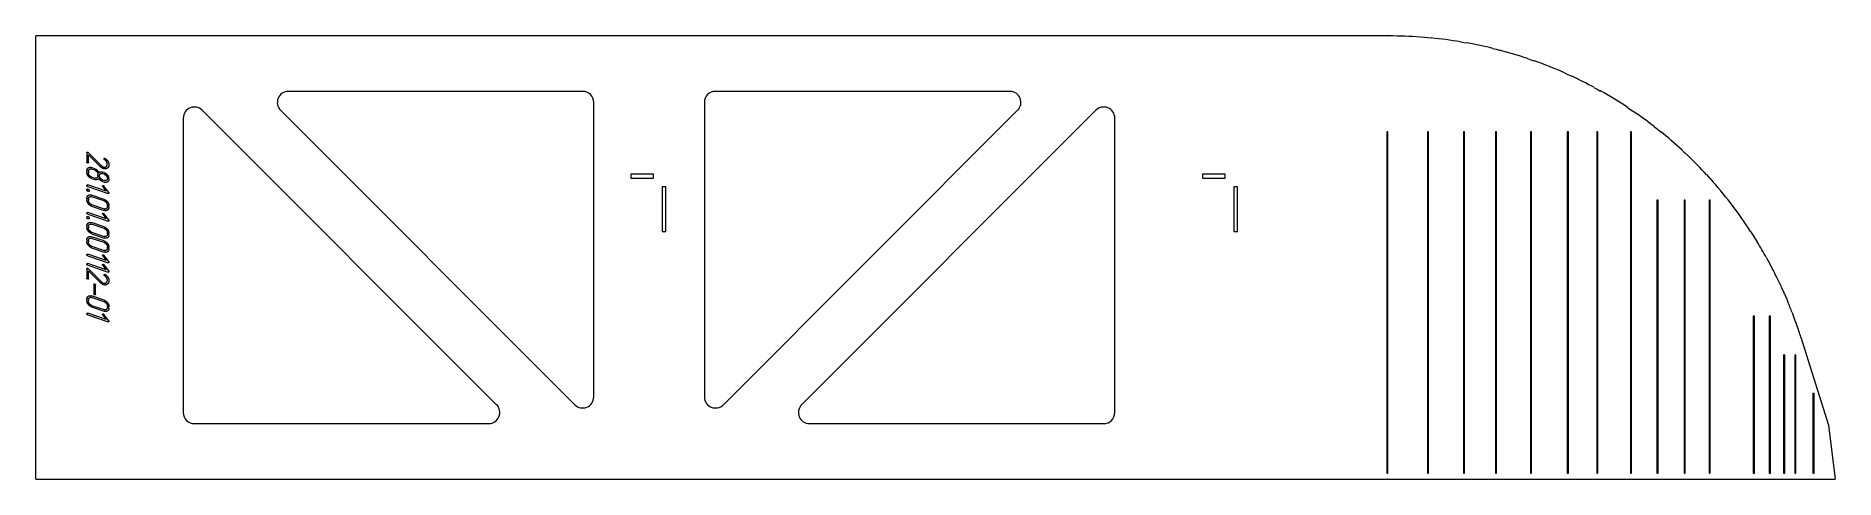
# Model space of a CAD drawing. Header units: millimetres. Extents: x -324 to 1301, y 0 to 400.
import ezdxf

# ---------------------------------------------------------------- set-up
doc = ezdxf.new("R2010")
doc.units = ezdxf.units.MM
doc.linetypes.add('K5LT_BASIC', pattern=[0])
doc.layers.add('Engraving', color=7, linetype='Continuous')

msp = doc.modelspace()

# ---------------------------------------------------------------- linework, layer by layer
at = {"color": 143, "linetype": 'K5LT_BASIC', "lineweight": 15, "true_color": 0x33acca}
for p, q in [((896.6, 400), (-324, 400)), ((-324, 0), (-324, 400)), ((896.6, 400), (896.8, 400)), ((901.6, 400), (896.8, 400)), ((930.4, 398.8), (933.3, 398.5)), ((933.4, 398.5), (933.3, 398.5)), ((933.4, 398.5), (936.4, 398.2)), ((962.9, 394.8), (965.9, 394.2)), ((965.9, 394.2), (965.9, 394.2)), ((965.9, 394.2), (968.9, 393.7)), ((991.9, 388.8), (994.9, 388)), ((994.9, 388), (994.9, 388)), ((994.9, 388), (997.9, 387.3)), ((1023.4, 379.6), (1026.4, 378.6)), ((1026.4, 378.6), (1026.4, 378.6)), ((1026.4, 378.6), (1029.4, 377.6)), ((1056.7, 366.7), (1059.7, 365.3)), ((1059.7, 365.3), (1062.7, 363.9)), ((1059.7, 365.3), (1059.7, 365.3)), ((169.8, 350), (-96, 350)), ((555.7, 350), (289.8, 350)), ((1083.3, 353.6), (1086.3, 352)), ((1086.3, 352), (1086.3, 352)), ((1086.3, 352), (1089.3, 350.3)), ((-190.9, 325.9), (-190.9, 60)), ((92, 67.1), (-173.8, 332.9)), ((-103.1, 332.9), (162.7, 67.1)), ((179.8, 74.1), (179.8, 340)), ((279.8, 340), (279.8, 74.1)), ((296.9, 67.1), (562.7, 332.9)), ((633.5, 332.9), (367.6, 67.1)), ((650.5, 60), (650.5, 325.9)), ((1113.7, 335.4), (1116.7, 333.4)), ((1116.7, 333.4), (1119.7, 331.4)), ((1116.7, 333.4), (1116.7, 333.4)), ((1137.7, 318.2), (1140.7, 315.9)), ((1140.7, 315.8), (1140.7, 315.9)), ((1140.7, 315.8), (1143.7, 313.5)), ((1162.3, 297.4), (1165.2, 294.6)), ((1165.3, 294.6), (1165.2, 294.6)), ((1165.3, 294.6), (1168.3, 291.8)), ((213.2, 275.2), (213.2, 271.7)), ((233.7, 275.2), (213.2, 275.2)), ((213.2, 271.7), (233.7, 271.7)), ((233.7, 271.7), (233.7, 275.2)), ((241.5, 263.9), (241.5, 223.4)), ((245, 263.9), (241.5, 263.9)), ((245, 223.4), (245, 263.9)), ((729.6, 275.2), (729.6, 271.7)), ((750.1, 275.2), (729.6, 275.2)), ((729.6, 271.7), (750.1, 271.7)), ((750.1, 271.7), (750.1, 275.2)), ((761.4, 263.9), (757.9, 263.9)), ((757.9, 263.9), (757.9, 223.4)), ((761.4, 223.4), (761.4, 263.9)), ((1184.9, 274.8), (1187.8, 271.6)), ((1187.9, 271.5), (1187.8, 271.6)), ((1187.9, 271.5), (1191, 268.1)), ((241.5, 223.4), (245, 223.4)), ((757.9, 223.4), (761.4, 223.4)), ((1224.8, 223.6), (1227.6, 219.1)), ((1227.8, 218.8), (1227.6, 219.1)), ((1227.8, 218.8), (1230.8, 214.1)), ((1239.2, 199.6), (1242.1, 194.2)), ((1242.3, 194), (1242.1, 194.2)), ((1242.3, 194), (1245.3, 188.3)), ((1252.2, 174.1), (1255, 167.7)), ((1255.3, 167.2), (1258.3, 160.3)), ((1262.3, 150.3), (1264.9, 143)), ((1265.4, 141.8), (1268.5, 133.3)), ((1270.2, 128), (1281.6, 91.8)), ((1281.6, 91.7), (1281.6, 91.8)), ((1281.6, 91.7), (1290.3, 64)), ((-180.9, 50), (85, 50)), ((374.7, 50), (640.5, 50)), ((1290.3, 64), (1295.1, 48.7)), ((1295.1, 48.7), (1301.1, 0)), ((1264.9, 0), (1265.4, 0)), ((1265.4, 0), (1281.6, 0)), ((1281.6, 0), (1281.6, 0)), ((1281.6, 0), (1301.1, 0)), ((-324, 0), (896.6, 0)), ((896.8, 0), (896.6, 0)), ((896.8, 0), (933.3, 0)), ((933.4, 0), (933.3, 0)), ((933.4, 0), (965.9, 0)), ((965.9, 0), (994.9, 0)), ((965.9, 0), (965.9, 0)), ((994.9, 0), (994.9, 0)), ((994.9, 0), (1026.4, 0)), ((1026.4, 0), (1059.7, 0)), ((1026.4, 0), (1026.4, 0)), ((1059.7, 0), (1086.3, 0)), ((1059.7, 0), (1059.7, 0)), ((1086.3, 0), (1116.7, 0)), ((1086.3, 0), (1086.3, 0)), ((1116.7, 0), (1140.7, 0)), ((1116.7, 0), (1116.7, 0)), ((1140.7, 0), (1165.2, 0)), ((1140.7, 0), (1140.7, 0)), ((1165.2, 0), (1165.3, 0)), ((1165.3, 0), (1187.8, 0)), ((1187.8, 0), (1187.9, 0)), ((1187.9, 0), (1227.6, 0)), ((1227.6, 0), (1227.8, 0)), ((1227.8, 0), (1242.1, 0)), ((1242.1, 0), (1242.3, 0)), ((1242.3, 0), (1255, 0)), ((1255, 0), (1255.3, 0)), ((1255.3, 0), (1264.9, 0))]:
    msp.add_line(p, q, dxfattribs=at)
for centre, start, end in [((-96, 340), 90, 225), ((169.8, 340), 0, 90), ((289.8, 340), 90, 180), ((555.7, 340), 315, 90), ((-180.9, 325.9), 45, 180), ((640.5, 325.9), 0, 135), ((85, 60), 270, 45), ((169.8, 74.1), 225, 0), ((289.8, 74.1), 180, 315), ((374.7, 60), 135, 270), ((-180.9, 60), 180, 270), ((640.5, 60), 270, 0)]:
    msp.add_arc(centre, 10, start, end, dxfattribs=at)
for centre, major_axis, ratio, start_param, end_param in [((899.3, 13), (387.7, 0), 0.998242, 1.490689, 1.565015), ((899.3, 13), (387.6, 0), 0.998355, 1.406012, 1.475125), ((899.3, 13), (387.6, 0), 0.998387, 1.329621, 1.390274), ((899.3, 13), (387.6, 0), 0.998355, 1.244994, 1.313623), ((899.3, 13), (387.7, 0), 0.998282, 1.15272, 1.228583), ((899.3, 13), (387.7, 0), 0.998217, 1.076306, 1.13569), ((899.3, 13), (387.8, 0), 0.998028, 0.984825, 1.058607), ((899.3, 13), (387.8, 0), 0.997852, 0.908704, 0.966099), ((899.2, 13), (388, 0), 0.99753, 0.825528, 0.888892), ((899.1, 13), (388.1, 0), 0.997089, 0.742938, 0.80422), ((898.8, 13), (388.6, 0), 0.995945, 0.57544, 0.719724), ((898.1, 13), (389.3, 0), 0.994007, 0.503215, 0.546292), ((897.3, 13), (390.4, 0), 0.991403, 0.429238, 0.470061), ((895.4, 13), (392.4, 0), 0.986153, 0.362658, 0.390321), ((890.7, 13), (397.5, 0), 0.973534, 0.301717, 0.31608)]:
    msp.add_ellipse(centre, major_axis=major_axis, ratio=ratio, start_param=start_param, end_param=end_param, dxfattribs=at)
for points in [[(1255.3, 167.2), (1255.2, 167.3), (1255.1, 167.4), (1255, 167.6), (1255, 167.7)], [(1265.4, 141.8), (1265.3, 142), (1265.2, 142.4), (1265, 142.8), (1264.9, 143)]]:
    msp.add_open_spline(points, degree=3, dxfattribs=at)
at = {"layer": 'Engraving', "color": 143, "linetype": 'K5LT_BASIC', "lineweight": 15, "true_color": 0x33acca}
for p, q in [((896.2, 313.6), (896.2, 5.4)), ((897.2, 313.6), (896.2, 313.6)), ((897.2, 5.4), (897.2, 313.6)), ((932.9, 313.6), (932.9, 5.4)), ((933.9, 313.6), (932.9, 313.6)), ((933.9, 5.4), (933.9, 313.6)), ((965.4, 313.6), (965.4, 5.4)), ((966.4, 313.6), (965.4, 313.6)), ((966.4, 5.4), (966.4, 313.6)), ((994.4, 313.6), (994.4, 5.4)), ((995.4, 313.6), (994.4, 313.6)), ((995.4, 5.4), (995.4, 313.6)), ((1025.9, 313.6), (1025.9, 5.4)), ((1026.9, 313.6), (1025.9, 313.6)), ((1026.9, 5.4), (1026.9, 313.6)), ((1059.2, 313.6), (1059.2, 5.4)), ((1060.2, 313.6), (1059.2, 313.6)), ((1060.2, 5.4), (1060.2, 313.6)), ((1085.8, 313.6), (1085.8, 5.4)), ((1086.8, 313.6), (1085.8, 313.6)), ((1086.8, 5.4), (1086.8, 313.6)), ((1116.2, 313.6), (1116.2, 5.4)), ((1117.2, 313.6), (1116.2, 313.6)), ((1117.2, 5.4), (1117.2, 313.6)), ((-278, 294.6), (-278, 286.1)), ((-265.1, 283.1), (-276.9, 294.9)), ((-276.6, 285.7), (-276.6, 292.8)), ((-276.6, 292.8), (-265.9, 282.1)), ((-278, 278.4), (-278, 277)), ((-276.6, 277.9), (-276.6, 276.5)), ((-270.9, 280.2), (-273.7, 281.2)), ((-270.9, 278.8), (-273.7, 279.8)), ((-264.5, 282.6), (-265.1, 283.1)), ((-264, 282.2), (-264.5, 282.6)), ((-262.3, 276.6), (-263.8, 277.1)), ((-261.5, 289.5), (-261.7, 289.6)), ((-260.5, 259.8), (-277.3, 265.5)), ((-277.3, 264), (-258.8, 257.8)), ((-273.7, 272.7), (-270.9, 271.7)), ((-273.7, 271.3), (-270.9, 270.3)), ((-268.1, 273.6), (-268.1, 275)), ((-262.4, 275.2), (-263.8, 275.7)), ((-263.8, 270), (-262.4, 269.5)), ((-263.8, 268.6), (-262.4, 268.1)), ((-263.6, 263.8), (-260.5, 259.8)), ((-258.3, 258.8), (-262.6, 264.5)), ((-262.4, 268.1), (-261.9, 268)), ((-261.9, 268), (-261.5, 267.9)), ((-261.5, 267.9), (-260.7, 267.8)), ((-258.2, 271.9), (-258.4, 272.7)), ((-258.1, 271.4), (-258.2, 271.9)), ((-258.1, 270.9), (-258.1, 271.4)), ((-278, 253.5), (-278, 252.1)), ((-276.6, 253), (-276.6, 251.6)), ((-262.4, 252.5), (-273.7, 256.3)), ((-262.4, 251.1), (-273.7, 254.9)), ((-273.7, 247.8), (-262.4, 243.9)), ((-273.7, 246.4), (-262.4, 242.5)), ((-259.5, 245.8), (-259.5, 247.2)), ((-258.1, 245.3), (-258.1, 246.8)), ((1140.2, 251.7), (1140.2, 5.4)), ((1141.2, 251.7), (1140.2, 251.7)), ((1141.2, 5.4), (1141.2, 251.7)), ((1164.8, 251.7), (1164.8, 5.4)), ((1165.8, 251.7), (1164.8, 251.7)), ((1165.8, 5.4), (1165.8, 251.7)), ((1187.4, 251.7), (1187.4, 5.4)), ((1188.4, 251.7), (1187.4, 251.7)), ((1188.4, 5.4), (1188.4, 251.7)), ((-278, 228.7), (-278, 227.2)), ((-260.5, 234.9), (-277.3, 240.6)), ((-277.3, 239.2), (-258.8, 232.9)), ((-276.6, 228.2), (-276.6, 226.7)), ((-262.4, 227.6), (-273.7, 231.5)), ((-262.4, 226.2), (-273.7, 230)), ((-263.6, 239), (-260.5, 234.9)), ((-258.3, 233.9), (-262.6, 239.6)), ((-278, 216), (-278, 214.5)), ((-276.6, 215.5), (-276.6, 214)), ((-273.7, 222.9), (-262.4, 219.1)), ((-273.7, 221.5), (-262.4, 217.6)), ((-262.4, 214.9), (-273.7, 218.8)), ((-262.4, 213.5), (-273.7, 217.3)), ((-259.5, 221), (-259.5, 222.4)), ((-258.1, 220.5), (-258.1, 221.9)), ((-260.5, 197.3), (-277.3, 203)), ((-277.3, 201.6), (-258.8, 195.3)), ((-273.7, 210.2), (-262.4, 206.4)), ((-273.7, 208.8), (-262.4, 204.9)), ((-263.6, 201.4), (-260.5, 197.3)), ((-258.3, 196.3), (-262.6, 202)), ((-259.5, 208.3), (-259.5, 209.7)), ((-258.1, 207.8), (-258.1, 209.2)), ((-278, 189.9), (-278, 181.4)), ((-260.5, 188.8), (-277.3, 194.5)), ((-277.3, 193.1), (-258.8, 186.8)), ((-265.1, 178.3), (-276.9, 190.1)), ((-276.6, 188), (-265.9, 177.4)), ((-276.6, 180.9), (-276.6, 188)), ((-263.6, 192.9), (-260.5, 188.8)), ((-258.3, 187.9), (-262.6, 193.6)), ((-261.5, 184.7), (-261.7, 184.8)), ((-278, 162.5), (-278, 161.1)), ((-262.4, 161.5), (-273.7, 165.3)), ((-262.4, 160), (-273.7, 163.9)), ((-271.6, 175.7), (-271.6, 167.2)), ((-270.2, 166.7), (-270.2, 175.2)), ((-264.5, 177.8), (-265.1, 178.3)), ((-264, 177.4), (-264.5, 177.8)), ((-260.5, 143.9), (-277.3, 149.6)), ((-277.3, 148.1), (-258.8, 141.9)), ((-276.6, 162), (-276.6, 160.6)), ((-273.7, 156.8), (-262.4, 152.9)), ((-273.7, 155.4), (-262.4, 151.5)), ((-263.6, 147.9), (-260.5, 143.9)), ((-258.3, 142.9), (-262.6, 148.6)), ((-259.5, 154.8), (-259.5, 156.2)), ((-258.1, 154.3), (-258.1, 155.7)), ((1227.2, 147.2), (1227.2, 5.4)), ((1227.2, 147.2), (1228.2, 147.2)), ((1228.2, 5.4), (1228.2, 147.2)), ((1241.7, 147.2), (1241.7, 5.4)), ((1241.7, 147.2), (1242.7, 147.2)), ((1242.7, 5.4), (1242.7, 147.2)), ((1254.6, 112.1), (1254.6, 5.4)), ((1254.6, 112.1), (1255.6, 112.1)), ((1255.6, 5.4), (1255.6, 112.1)), ((1264.7, 112.1), (1264.7, 5.4)), ((1264.7, 112.1), (1265.7, 112.1)), ((1265.7, 5.4), (1265.7, 112.1)), ((1281.1, 77.4), (1282.1, 77.4)), ((1281.1, 77.4), (1281.1, 5.4)), ((1282.1, 5.4), (1282.1, 77.4)), ((896.2, 5.4), (897.2, 5.4)), ((932.9, 5.4), (933.9, 5.4)), ((965.4, 5.4), (966.4, 5.4)), ((994.4, 5.4), (995.4, 5.4)), ((1025.9, 5.4), (1026.9, 5.4)), ((1059.2, 5.4), (1060.2, 5.4)), ((1085.8, 5.4), (1086.8, 5.4)), ((1116.2, 5.4), (1117.2, 5.4)), ((1140.2, 5.4), (1141.2, 5.4)), ((1164.8, 5.4), (1165.8, 5.4)), ((1187.4, 5.4), (1188.4, 5.4)), ((1227.2, 5.4), (1228.2, 5.4)), ((1241.7, 5.4), (1242.7, 5.4)), ((1254.6, 5.4), (1255.6, 5.4)), ((1264.7, 5.4), (1265.7, 5.4)), ((1281.1, 5.4), (1282.1, 5.4))]:
    msp.add_line(p, q, dxfattribs=at)
msp.add_arc((-276.9, 149.1), 1.06, 180.357, 212.9575, dxfattribs=at)
for points in [[(-278, 294.6), (-278, 294.9), (-277.8, 295.1)], [(-277.8, 295.1), (-277.5, 295.2), (-277.2, 295.1)], [(-277.2, 295.1), (-277, 295), (-276.9, 294.9)], [(-277.8, 285.5), (-278, 285.8), (-278, 286.1)], [(-278, 278.4), (-278, 280), (-276.8, 280.9)], [(-276.8, 273.5), (-278, 275.2), (-278, 277)], [(-277.3, 285.2), (-277.6, 285.3), (-277.8, 285.5)], [(-276.8, 285.3), (-277, 285.1), (-277.3, 285.2)], [(-276.6, 285.7), (-276.6, 285.4), (-276.8, 285.3)], [(-276.8, 280.9), (-275.5, 281.8), (-273.7, 281.2)], [(-276.6, 277.9), (-276.6, 279), (-275.7, 279.6)], [(-275.8, 274.2), (-276.6, 275.3), (-276.6, 276.5)], [(-275.7, 279.6), (-274.9, 280.2), (-273.7, 279.8)], [(-270.9, 280.2), (-269.8, 279.9), (-268.8, 278.9)], [(-270.9, 278.8), (-269.7, 278.4), (-268.9, 277.3)], [(-268.9, 277.3), (-268.1, 276.2), (-268.1, 275)], [(-268.8, 278.9), (-267.8, 278), (-267.1, 276.7)], [(-267.1, 276.7), (-266.5, 277.2), (-265.7, 277.3)], [(-264.4, 280.9), (-265, 281.3), (-265.9, 282.1)], [(-265.7, 277.3), (-264.8, 277.5), (-263.8, 277.1)], [(-263, 280.2), (-263.7, 280.4), (-264.4, 280.9)], [(-264, 282.2), (-263.5, 281.8), (-263, 281.7)], [(-263, 281.7), (-261.6, 281.2), (-260.6, 282)], [(-259.5, 280.7), (-261, 279.5), (-263, 280.2)], [(-262.4, 289.1), (-262.4, 289.4), (-262.2, 289.5)], [(-262.3, 288.6), (-262.4, 288.8), (-262.4, 289.1)], [(-262, 288.3), (-262.2, 288.4), (-262.3, 288.6)], [(-262.3, 276.6), (-260.7, 276.1), (-259.3, 274.4)], [(-262.2, 289.5), (-262.1, 289.7), (-261.7, 289.6)], [(-260.1, 286.3), (-260.6, 287.3), (-262, 288.3)], [(-261.5, 289.5), (-259.8, 288.3), (-258.9, 286.7)], [(-260.6, 282), (-260.1, 282.4), (-259.8, 283)], [(-259.6, 284.3), (-259.6, 285.2), (-260.1, 286.3)], [(-259.8, 283), (-259.6, 283.6), (-259.6, 284.3)], [(-258.1, 283.8), (-258.1, 281.8), (-259.5, 280.7)], [(-258.9, 286.7), (-258.1, 285.3), (-258.1, 283.8)], [(-278, 265), (-278, 265.1), (-277.8, 265.4)], [(-277.8, 264.4), (-278, 264.7), (-278, 265)], [(-278, 261.1), (-278, 261.6), (-277.7, 261.8)], [(-277.7, 260.2), (-278, 260.6), (-278, 261.1)], [(-277.8, 265.4), (-277.7, 265.6), (-277.3, 265.5)], [(-277.3, 264), (-277.6, 264.1), (-277.8, 264.4)], [(-277.7, 261.8), (-277.4, 262), (-276.9, 261.8)], [(-276.9, 259.7), (-277.3, 259.8), (-277.7, 260.2)], [(-276.9, 261.8), (-276.7, 261.8), (-276.3, 261.3)], [(-273.7, 271.3), (-275.5, 271.9), (-276.8, 273.5)], [(-276.3, 261.3), (-275.9, 260.9), (-275.9, 260.4)], [(-275.9, 260.4), (-275.9, 260), (-276.2, 259.8)], [(-273.7, 272.7), (-274.9, 273.1), (-275.8, 274.2)], [(-268.9, 271.9), (-269.7, 271.3), (-270.9, 271.7)], [(-268.7, 270.2), (-269.7, 269.9), (-270.9, 270.3)], [(-268.1, 273.6), (-268.1, 272.4), (-268.9, 271.9)], [(-267.1, 271.3), (-267.6, 270.5), (-268.7, 270.2)], [(-265.7, 269.6), (-266.5, 270.3), (-267.1, 271.3)], [(-266.6, 273.8), (-266.6, 275), (-265.8, 275.6)], [(-265.8, 271.6), (-266.6, 272.7), (-266.6, 273.8)], [(-265.8, 275.6), (-265, 276.1), (-263.8, 275.7)], [(-263.8, 270), (-265, 270.4), (-265.8, 271.6)], [(-263.8, 268.6), (-264.8, 268.9), (-265.7, 269.6)], [(-263.8, 264.4), (-263.8, 264.7), (-263.6, 264.8)], [(-263.6, 263.8), (-263.8, 264.1), (-263.8, 264.4)], [(-263.6, 264.8), (-263.4, 265), (-263.1, 264.9)], [(-263.1, 264.9), (-263, 264.8), (-262.6, 264.5)], [(-262.4, 275.2), (-261.2, 274.8), (-260.4, 273.7)], [(-260.4, 269.7), (-261.2, 269.1), (-262.4, 269.5)], [(-259.3, 268.3), (-259.9, 267.9), (-260.7, 267.8)], [(-260.4, 273.7), (-259.5, 272.6), (-259.5, 271.4)], [(-259.5, 271.4), (-259.5, 270.2), (-260.4, 269.7)], [(-259.3, 274.4), (-258.7, 273.5), (-258.4, 272.7)], [(-258.1, 270.9), (-258.1, 269.2), (-259.3, 268.3)], [(-278, 253.5), (-278, 255.2), (-276.8, 256.1)], [(-276.7, 248.6), (-278, 250.3), (-278, 252.1)], [(-276.2, 259.8), (-276.6, 259.6), (-276.9, 259.7)], [(-276.8, 256.1), (-275.5, 256.9), (-273.7, 256.3)], [(-273.7, 246.4), (-275.5, 247), (-276.7, 248.6)], [(-276.6, 253), (-276.6, 254.2), (-275.7, 254.7)], [(-275.8, 249.3), (-276.6, 250.5), (-276.6, 251.6)], [(-273.7, 247.8), (-275, 248.2), (-275.8, 249.3)], [(-275.7, 254.7), (-274.9, 255.3), (-273.7, 254.9)], [(-262.4, 252.5), (-260.7, 251.9), (-259.4, 250.2)], [(-262.4, 251.1), (-261.2, 250.7), (-260.4, 249.5)], [(-260.4, 244.1), (-261.2, 243.5), (-262.4, 243.9)], [(-260.4, 249.5), (-259.5, 248.4), (-259.5, 247.2)], [(-259.5, 245.8), (-259.5, 244.6), (-260.4, 244.1)], [(-259.4, 250.2), (-258.1, 248.6), (-258.1, 246.8)], [(-258.1, 245.3), (-258.1, 243.6), (-259.4, 242.8)], [(-258.3, 257.8), (-258.5, 257.6), (-258.8, 257.8)], [(-258.3, 258.8), (-258.1, 258.5), (-258.1, 258.2)], [(-258.1, 258.2), (-258.1, 258), (-258.3, 257.8)], [(-278, 240.1), (-278, 240.2), (-277.8, 240.6)], [(-277.8, 239.5), (-278, 239.8), (-278, 240.1)], [(-278, 236.3), (-278, 236.8), (-277.7, 236.9)], [(-277.7, 235.4), (-278, 235.8), (-278, 236.3)], [(-278, 228.7), (-278, 230.3), (-276.8, 231.2)], [(-277.8, 240.6), (-277.7, 240.7), (-277.3, 240.6)], [(-277.3, 239.2), (-277.6, 239.3), (-277.8, 239.5)], [(-277.7, 236.9), (-277.4, 237.1), (-276.9, 237)], [(-276.9, 234.8), (-277.3, 235), (-277.7, 235.4)], [(-276.9, 237), (-276.7, 236.9), (-276.3, 236.5)], [(-276.2, 234.9), (-276.6, 234.7), (-276.9, 234.8)], [(-276.8, 231.2), (-275.5, 232.1), (-273.7, 231.5)], [(-276.6, 228.2), (-276.6, 229.3), (-275.7, 229.9)], [(-276.3, 236.5), (-275.9, 236.1), (-275.9, 235.5)], [(-275.9, 235.5), (-275.9, 235.2), (-276.2, 234.9)], [(-275.7, 229.9), (-274.9, 230.4), (-273.7, 230)], [(-263.8, 239.5), (-263.8, 239.8), (-263.6, 240)], [(-263.6, 239), (-263.8, 239.2), (-263.8, 239.5)], [(-263.6, 240), (-263.4, 240.1), (-263.1, 240)], [(-263.1, 240), (-263, 240), (-262.6, 239.6)], [(-259.4, 242.8), (-260.6, 241.9), (-262.4, 242.5)], [(-262.4, 227.6), (-260.7, 227), (-259.4, 225.4)], [(-258.3, 232.9), (-258.5, 232.8), (-258.8, 232.9)], [(-258.3, 233.9), (-258.1, 233.7), (-258.1, 233.4)], [(-258.1, 233.4), (-258.1, 233.1), (-258.3, 232.9)], [(-276.7, 223.8), (-278, 225.5), (-278, 227.2)], [(-278, 216), (-278, 217.6), (-276.8, 218.5)], [(-276.7, 211.1), (-278, 212.8), (-278, 214.5)], [(-276.8, 218.5), (-275.5, 219.4), (-273.7, 218.8)], [(-273.7, 221.5), (-275.5, 222.1), (-276.7, 223.8)], [(-275.8, 224.5), (-276.6, 225.6), (-276.6, 226.7)], [(-276.6, 215.5), (-276.6, 216.6), (-275.7, 217.2)], [(-275.8, 211.8), (-276.6, 212.9), (-276.6, 214)], [(-273.7, 222.9), (-275, 223.3), (-275.8, 224.5)], [(-273.7, 210.2), (-275, 210.6), (-275.8, 211.8)], [(-275.7, 217.2), (-274.9, 217.7), (-273.7, 217.3)], [(-262.4, 226.2), (-261.2, 225.8), (-260.4, 224.7)], [(-260.4, 219.2), (-261.2, 218.7), (-262.4, 219.1)], [(-259.3, 217.9), (-260.6, 217), (-262.4, 217.6)], [(-262.4, 214.9), (-260.7, 214.3), (-259.4, 212.7)], [(-262.4, 213.5), (-261.2, 213.1), (-260.4, 212)], [(-260.4, 224.7), (-259.5, 223.6), (-259.5, 222.4)], [(-259.5, 221), (-259.5, 219.8), (-260.4, 219.2)], [(-260.4, 212), (-259.5, 210.9), (-259.5, 209.7)], [(-259.4, 225.4), (-258.1, 223.7), (-258.1, 221.9)], [(-259.4, 212.7), (-258.1, 211), (-258.1, 209.2)], [(-258.1, 220.5), (-258.1, 218.7), (-259.3, 217.9)], [(-278, 202.5), (-278, 202.7), (-277.8, 203)], [(-277.8, 202), (-278, 202.2), (-278, 202.5)], [(-277.8, 203), (-277.7, 203.1), (-277.3, 203)], [(-277.3, 201.6), (-277.6, 201.7), (-277.8, 202)], [(-273.7, 208.8), (-275.5, 209.4), (-276.7, 211.1)], [(-263.8, 201.9), (-263.8, 202.2), (-263.6, 202.4)], [(-263.6, 201.4), (-263.8, 201.7), (-263.8, 201.9)], [(-263.6, 202.4), (-263.4, 202.5), (-263.1, 202.4)], [(-263.1, 202.4), (-262.9, 202.4), (-262.6, 202)], [(-260.4, 206.5), (-261.2, 206), (-262.4, 206.4)], [(-259.3, 205.2), (-260.6, 204.3), (-262.4, 204.9)], [(-259.5, 208.3), (-259.5, 207.1), (-260.4, 206.5)], [(-258.1, 207.8), (-258.1, 206), (-259.3, 205.2)], [(-258.3, 195.4), (-258.5, 195.2), (-258.8, 195.3)], [(-258.3, 196.3), (-258.1, 196.1), (-258.1, 195.8)], [(-258.1, 195.8), (-258.1, 195.5), (-258.3, 195.4)], [(-278, 194.1), (-278, 194.2), (-277.8, 194.5)], [(-277.8, 193.5), (-278, 193.8), (-278, 194.1)], [(-278, 189.9), (-278, 190.1), (-277.8, 190.3)], [(-277.8, 180.8), (-278, 181), (-278, 181.4)], [(-277.8, 194.5), (-277.7, 194.7), (-277.3, 194.5)], [(-277.3, 193.1), (-277.6, 193.2), (-277.8, 193.5)], [(-277.8, 190.3), (-277.5, 190.4), (-277.2, 190.3)], [(-277.3, 180.4), (-277.5, 180.5), (-277.8, 180.8)], [(-276.8, 180.5), (-277, 180.3), (-277.3, 180.4)], [(-277.2, 190.3), (-277, 190.2), (-276.9, 190.1)], [(-276.6, 180.9), (-276.6, 180.6), (-276.8, 180.5)], [(-263.8, 193.5), (-263.8, 193.8), (-263.6, 193.9)], [(-263.6, 192.9), (-263.8, 193.2), (-263.8, 193.5)], [(-263.6, 193.9), (-263.4, 194.1), (-263.1, 194)], [(-263.1, 194), (-262.9, 193.9), (-262.6, 193.6)], [(-262.4, 184.3), (-262.4, 184.6), (-262.2, 184.8)], [(-262.3, 183.9), (-262.4, 184.1), (-262.4, 184.3)], [(-262, 183.5), (-262.2, 183.7), (-262.3, 183.9)], [(-262.2, 184.8), (-262, 184.9), (-261.7, 184.8)], [(-260.1, 181.5), (-260.6, 182.5), (-262, 183.5)], [(-261.5, 184.7), (-259.7, 183.5), (-258.9, 181.9)], [(-259.5, 179.5), (-259.5, 180.5), (-260.1, 181.5)], [(-259.8, 178.2), (-259.5, 178.8), (-259.5, 179.5)], [(-258.1, 179.1), (-258.1, 177), (-259.5, 175.9)], [(-258.9, 181.9), (-258.1, 180.5), (-258.1, 179.1)], [(-258.3, 186.9), (-258.5, 186.7), (-258.8, 186.8)], [(-258.3, 187.9), (-258.1, 187.6), (-258.1, 187.3)], [(-258.1, 187.3), (-258.1, 187), (-258.3, 186.9)], [(-278, 162.5), (-278, 164.1), (-276.8, 165)], [(-276.8, 165), (-275.5, 165.9), (-273.7, 165.3)], [(-276.6, 162), (-276.6, 163.1), (-275.7, 163.7)], [(-275.7, 163.7), (-274.9, 164.3), (-273.7, 163.9)], [(-271.6, 175.7), (-271.6, 176), (-271.4, 176.2)], [(-271.4, 166.6), (-271.6, 166.8), (-271.6, 167.2)], [(-271.4, 176.2), (-271.2, 176.3), (-270.9, 176.2)], [(-270.9, 166.2), (-271.1, 166.3), (-271.4, 166.6)], [(-270.9, 176.2), (-270.7, 176.1), (-270.5, 175.9)], [(-270.4, 166.3), (-270.6, 166.1), (-270.9, 166.2)], [(-270.5, 175.9), (-270.2, 175.6), (-270.2, 175.2)], [(-270.2, 166.7), (-270.2, 166.4), (-270.4, 166.3)], [(-264.3, 176.1), (-265, 176.5), (-265.9, 177.4)], [(-263, 175.4), (-263.7, 175.7), (-264.3, 176.1)], [(-264, 177.4), (-263.5, 177.1), (-263, 176.9)], [(-263, 176.9), (-261.5, 176.4), (-260.5, 177.2)], [(-259.5, 175.9), (-260.9, 174.7), (-263, 175.4)], [(-260.5, 177.2), (-260.1, 177.6), (-259.8, 178.2)], [(-276.7, 157.6), (-278, 159.3), (-278, 161.1)], [(-278, 149.1), (-278, 149.2), (-277.8, 149.5)], [(-277.8, 149.5), (-277.7, 149.7), (-277.3, 149.6)], [(-277.3, 148.1), (-277.6, 148.3), (-277.8, 148.5)], [(-273.7, 155.4), (-275.5, 156), (-276.7, 157.6)], [(-275.8, 158.3), (-276.6, 159.5), (-276.6, 160.6)], [(-273.7, 156.8), (-274.9, 157.2), (-275.8, 158.3)], [(-263.8, 148.5), (-263.8, 148.8), (-263.6, 148.9)], [(-263.6, 147.9), (-263.8, 148.2), (-263.8, 148.5)], [(-263.6, 148.9), (-263.4, 149.1), (-263.1, 149)], [(-263.1, 149), (-262.9, 148.9), (-262.6, 148.6)], [(-262.4, 161.5), (-260.7, 160.9), (-259.4, 159.2)], [(-262.4, 160), (-261.2, 159.6), (-260.3, 158.5)], [(-260.4, 153.1), (-261.2, 152.5), (-262.4, 152.9)], [(-259.3, 151.7), (-260.6, 150.9), (-262.4, 151.5)], [(-259.5, 154.8), (-259.5, 153.6), (-260.4, 153.1)], [(-260.3, 158.5), (-259.5, 157.4), (-259.5, 156.2)], [(-259.4, 159.2), (-258.1, 157.5), (-258.1, 155.7)], [(-258.1, 154.3), (-258.1, 152.6), (-259.3, 151.7)], [(-258.3, 141.9), (-258.5, 141.8), (-258.8, 141.9)], [(-258.3, 142.9), (-258.1, 142.6), (-258.1, 142.4)], [(-258.1, 142.4), (-258.1, 142.1), (-258.3, 141.9)]]:
    msp.add_open_spline(points, degree=2, dxfattribs=at)

doc.saveas('drawing.dxf')
